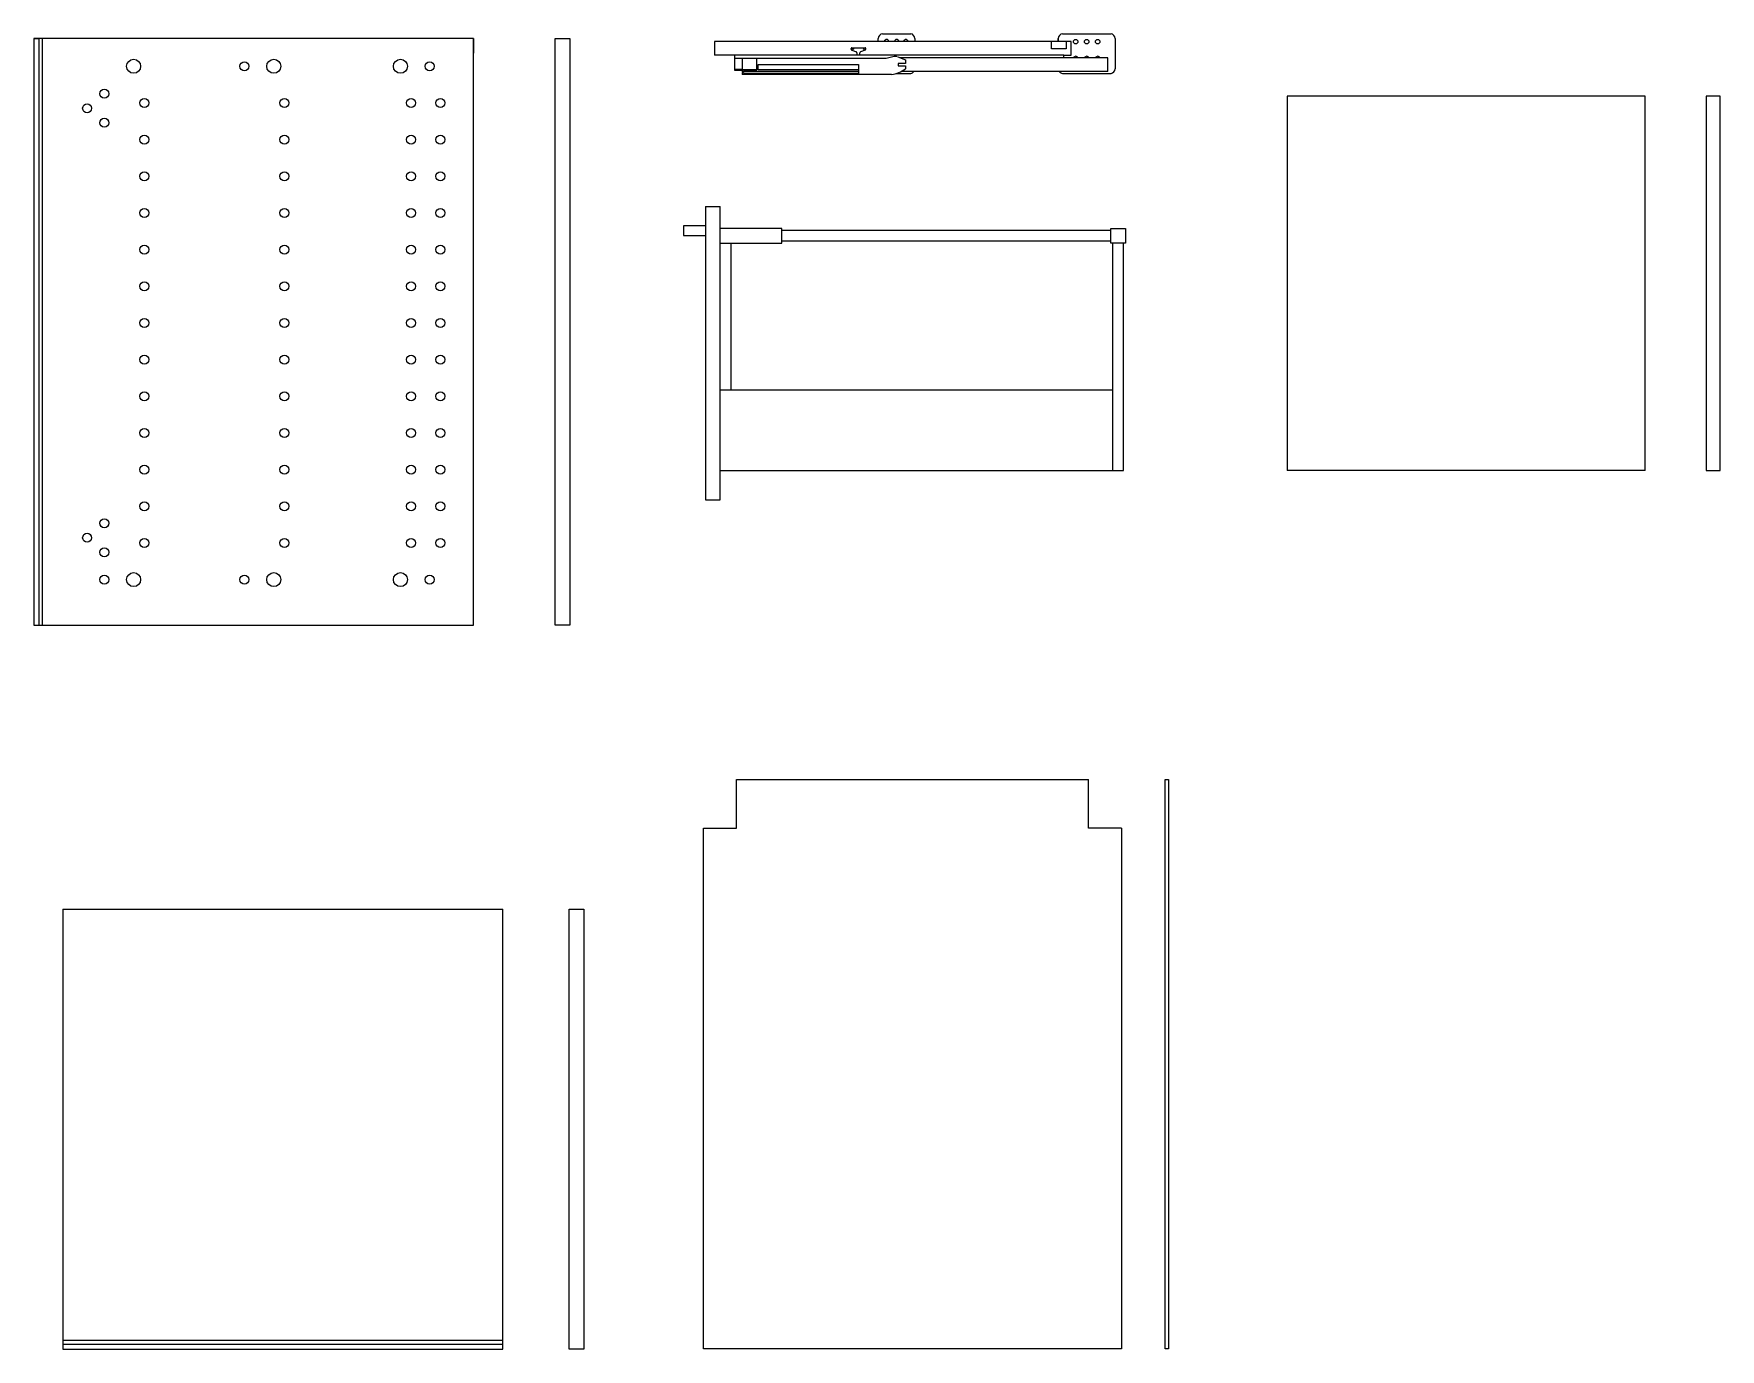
# Model space of a CAD drawing. Header units: millimetres. Extents: x -327 to 34504, y -289 to 580.
# Drawn here: x 1520.6 to 1750.6, y 322.9 to 502.3 of the extents above; entities that cross this region are included whole.
import ezdxf

# ---------------------------------------------------------------- set-up
doc = ezdxf.new("R2010")
doc.units = ezdxf.units.MM
for name, color, linetype in [('ARREDI SEZIONATI', 2, 'Continuous'), ('prospetti', 2, 'Continuous'), ('viti', 5, 'Continuous')]:
    doc.layers.add(name, color=color, linetype=linetype)

msp = doc.modelspace()

# ---------------------------------------------------------------- linework, layer by layer
at = {"layer": 'ARREDI SEZIONATI'}
for p, q in [((1691.52, 493.78), (1691.52, 442.72)), ((1740.35, 493.78), (1691.52, 493.78)), ((1740.35, 442.72), (1740.35, 493.78)), ((1740.35, 442.72), (1691.52, 442.72))]:
    msp.add_line(p, q, dxfattribs=at)
at = {"layer": 'prospetti'}
for p, q in [((1580.56, 501.64), (1520.56, 501.64)), ((1520.56, 501.64), (1520.56, 421.64)), ((1520.56, 501.64), (1521.26, 501.64)), ((1521.26, 501.64), (1521.26, 421.64)), ((1521.76, 421.64), (1521.76, 501.64)), ((1580.56, 421.64), (1580.56, 501.64)), ((1580.56, 501.64), (1580.56, 499.64)), ((1591.7, 501.64), (1592.2, 501.64)), ((1748.67, 493.78), (1748.67, 442.72)), ((1750.57, 493.78), (1748.67, 493.78)), ((1750.57, 442.72), (1750.57, 493.78)), ((1580.56, 484.64), (1580.56, 485.34)), ((1612.18, 478.72), (1614.18, 478.72)), ((1612.18, 478.72), (1612.18, 458.72)), ((1612.18, 478.72), (1614.18, 478.72)), ((1612.18, 478.72), (1614.18, 478.72)), ((1614.18, 458.72), (1614.18, 478.72)), ((1612.18, 476.09), (1609.16, 476.09)), ((1609.16, 476.09), (1609.16, 474.74)), ((1609.16, 474.74), (1612.18, 474.74)), ((1622.57, 475.72), (1614.18, 475.72)), ((1622.57, 473.72), (1622.57, 475.72)), ((1622.57, 475.47), (1667.48, 475.47)), ((1667.48, 473.97), (1622.57, 473.97)), ((1667.48, 475.72), (1669.48, 475.72)), ((1667.48, 473.72), (1667.48, 475.72)), ((1669.48, 475.72), (1669.48, 473.72)), ((1669.48, 475.72), (1669.48, 473.72)), ((1614.18, 473.72), (1622.57, 473.72)), ((1614.18, 459.02), (1614.18, 473.42)), ((1615.68, 453.72), (1615.68, 473.72)), ((1669.18, 473.72), (1667.48, 473.72)), ((1667.68, 473.72), (1667.68, 442.72)), ((1669.18, 442.72), (1669.18, 473.72)), ((1669.48, 473.72), (1669.18, 473.72)), ((1612.18, 458.72), (1612.18, 438.72)), ((1614.18, 438.72), (1614.18, 458.72)), ((1614.18, 453.72), (1667.68, 453.72)), ((1614.18, 439.02), (1614.18, 453.42)), ((1614.18, 442.72), (1669.18, 442.72)), ((1748.67, 442.72), (1750.57, 442.72)), ((1612.18, 438.72), (1614.18, 438.72)), ((1520.56, 421.64), (1580.56, 421.64)), ((1521.26, 421.64), (1521.76, 421.64)), ((1616.41, 393.94), (1616.41, 400.58)), ((1616.41, 400.58), (1664.41, 400.58)), ((1664.41, 393.94), (1664.41, 400.58)), ((1611.91, 322.94), (1611.91, 393.94)), ((1611.91, 393.94), (1616.41, 393.94)), ((1668.91, 393.94), (1664.41, 393.94)), ((1668.91, 393.94), (1668.91, 322.94)), ((1524.54, 382.88), (1524.54, 322.88)), ((1524.54, 382.88), (1584.54, 382.88)), ((1584.54, 322.88), (1584.54, 382.88)), ((1584.54, 324.08), (1524.54, 324.08)), ((1524.54, 323.58), (1584.54, 323.58)), ((1524.54, 322.88), (1584.54, 322.88)), ((1584.54, 323.58), (1584.54, 324.08)), ((1668.91, 322.94), (1611.91, 322.94))]:
    msp.add_line(p, q, dxfattribs=at)
for points in [[(1591.7, 501.64), (1593.7, 501.64), (1593.7, 421.64), (1591.7, 421.64)], [(1674.89, 400.58), (1675.34, 400.58), (1675.34, 322.94), (1674.89, 322.94)], [(1593.57, 382.88), (1595.57, 382.88), (1595.57, 322.88), (1593.57, 322.88)]]:
    msp.add_lwpolyline(points, close=True, dxfattribs=at)
for centre, radius in [((1534.19, 497.83), 0.955), ((1549.3, 497.83), 0.614), ((1553.3, 497.83), 0.955), ((1570.57, 497.83), 0.955), ((1574.57, 497.83), 0.614), ((1530.19, 494.09), 0.614), ((1527.85, 492.11), 0.614), ((1535.65, 492.83), 0.614), ((1554.76, 492.83), 0.614), ((1572.03, 492.83), 0.614), ((1576.03, 492.83), 0.614), ((1530.19, 490.13), 0.614), ((1535.65, 487.83), 0.614), ((1554.76, 487.83), 0.614), ((1572.03, 487.83), 0.614), ((1576.03, 487.83), 0.614), ((1535.65, 482.83), 0.614), ((1554.76, 482.83), 0.614), ((1572.03, 482.83), 0.614), ((1576.03, 482.83), 0.614), ((1535.65, 477.83), 0.614), ((1554.76, 477.83), 0.614), ((1572.03, 477.83), 0.614), ((1576.03, 477.83), 0.614), ((1535.65, 472.83), 0.614), ((1554.76, 472.83), 0.614), ((1572.03, 472.83), 0.614), ((1576.03, 472.83), 0.614), ((1535.65, 467.83), 0.614), ((1554.76, 467.83), 0.614), ((1572.03, 467.83), 0.614), ((1576.03, 467.83), 0.614), ((1535.65, 462.83), 0.614), ((1554.76, 462.83), 0.614), ((1572.03, 462.83), 0.614), ((1576.03, 462.83), 0.614), ((1535.65, 457.83), 0.614), ((1554.76, 457.83), 0.614), ((1572.03, 457.83), 0.614), ((1576.03, 457.83), 0.614), ((1535.65, 452.83), 0.614), ((1535.65, 452.83), 0.614), ((1554.76, 452.83), 0.614), ((1554.76, 452.83), 0.614), ((1572.03, 452.83), 0.614), ((1572.03, 452.83), 0.614), ((1576.03, 452.83), 0.614), ((1576.03, 452.83), 0.614), ((1535.65, 447.83), 0.614), ((1554.76, 447.83), 0.614), ((1572.03, 447.83), 0.614), ((1576.03, 447.83), 0.614), ((1535.65, 442.83), 0.614), ((1554.76, 442.83), 0.614), ((1572.03, 442.83), 0.614), ((1576.03, 442.83), 0.614), ((1535.65, 437.83), 0.614), ((1554.76, 437.83), 0.614), ((1572.03, 437.83), 0.614), ((1576.03, 437.83), 0.614), ((1530.19, 435.52), 0.614), ((1527.85, 433.54), 0.614), ((1535.65, 432.83), 0.614), ((1554.76, 432.83), 0.614), ((1572.03, 432.83), 0.614), ((1576.03, 432.83), 0.614), ((1530.19, 431.56), 0.614), ((1530.19, 427.83), 0.614), ((1534.19, 427.83), 0.955), ((1549.3, 427.83), 0.614), ((1553.3, 427.83), 0.955), ((1570.57, 427.83), 0.955), ((1574.57, 427.83), 0.614)]:
    msp.add_circle(centre, radius, dxfattribs=at)
at = {"layer": 'viti'}
for p, q in [((1635.74, 501.22), (1635.74, 501.63)), ((1636.31, 502.27), (1640.17, 502.27)), ((1640.74, 501.63), (1640.74, 501.22)), ((1660.28, 501.22), (1660.28, 501.63)), ((1660.28, 501.63), (1660.28, 501.22)), ((1660.85, 502.27), (1667.49, 502.27)), ((1660.85, 502.27), (1667.49, 502.27)), ((1660.85, 502.27), (1667.49, 502.27)), ((1668.06, 501.63), (1668.06, 497.5)), ((1662.06, 501.22), (1613.43, 501.22)), ((1613.43, 501.22), (1613.43, 499.36)), ((1661.06, 499.36), (1613.43, 499.36)), ((1616.19, 497.26), (1616.19, 499.36)), ((1632.04, 500.17), (1632.04, 500.26)), ((1632.13, 500.04), (1632.76, 499.79)), ((1632.14, 500.36), (1633.94, 500.36)), ((1632.84, 499.69), (1632.84, 499.36)), ((1633.24, 499.36), (1633.24, 499.69)), ((1633.94, 500.04), (1633.31, 499.79)), ((1634.04, 500.17), (1634.04, 500.26)), ((1637.73, 499.14), (1636.82, 498.91)), ((1638.39, 499.14), (1639.44, 498.7)), ((1659.36, 500.22), (1659.36, 501.22)), ((1661.36, 500.22), (1659.36, 500.22)), ((1661.06, 498.96), (1661.06, 499.36)), ((1661.06, 499.36), (1662.06, 499.36)), ((1661.36, 501.22), (1661.36, 500.22)), ((1662.06, 499.36), (1662.06, 501.22)), ((1636.82, 498.91), (1616.19, 498.91)), ((1616.19, 497.46), (1617.19, 497.46)), ((1617.19, 497.26), (1616.19, 497.26)), ((1617.19, 498.91), (1617.19, 497.06)), ((1617.19, 497.34), (1619.19, 497.34)), ((1619.19, 497.34), (1617.19, 497.34)), ((1617.19, 497.06), (1617.36, 497.06)), ((1617.19, 496.99), (1617.19, 496.71)), ((1617.19, 496.99), (1617.36, 496.99)), ((1617.36, 497.17), (1633.04, 497.17)), ((1617.36, 497.06), (1617.36, 497.17)), ((1617.36, 496.99), (1617.36, 496.88)), ((1617.36, 496.88), (1633.04, 496.88)), ((1619.19, 497.34), (1619.19, 498.91)), ((1619.36, 497.34), (1619.36, 498.06)), ((1619.36, 498.06), (1633.04, 498.06)), ((1633.04, 497.34), (1619.36, 497.34)), ((1633.04, 498.06), (1633.04, 497.34)), ((1633.04, 497.34), (1633.04, 496.71)), ((1638.25, 496.85), (1640.17, 496.85)), ((1639.44, 498.22), (1638.44, 498.22)), ((1638.44, 498.22), (1638.44, 497.9)), ((1638.44, 497.9), (1639.44, 497.9)), ((1667.06, 498.99), (1638.75, 498.99)), ((1667.06, 497.13), (1638.9, 497.13)), ((1639.44, 498.7), (1639.44, 498.22)), ((1639.44, 497.9), (1639.44, 497.5)), ((1660.85, 496.85), (1667.49, 496.85)), ((1667.06, 497.13), (1667.06, 498.99)), ((1637.55, 496.71), (1617.19, 496.71))]:
    msp.add_line(p, q, dxfattribs=at)
for centre, radius in [((1662.67, 501.19), 0.308), ((1664.17, 501.19), 0.308), ((1665.67, 501.19), 0.308), ((1632.3, 500.21), 0.0864), ((1633.77, 500.21), 0.0864)]:
    msp.add_circle(centre, radius, dxfattribs=at)
for centre, radius, start, end in [((1636.43, 501.59), 0.69, 99.8541, 177.0588), ((1636.87, 501.18), 0.308, 7.6624, 172.3376), ((1638.26, 501.18), 0.308, 7.6624, 172.3376), ((1639.5, 501.18), 0.308, 7.6624, 172.3376), ((1640.05, 501.59), 0.69, 2.9412, 80.1459), ((1660.97, 501.59), 0.69, 99.8541, 177.0588), ((1660.97, 501.59), 0.69, 99.8541, 177.0588), ((1667.37, 501.59), 0.69, 2.9412, 80.1459), ((1667.37, 501.59), 0.69, 2.9412, 80.1459), ((1632.17, 500.24), 0.133, 103.0025, 171.0095), ((1632.18, 500.17), 0.145, 179.5495, 248.9349), ((1632.72, 499.68), 0.12, 354.9325, 77.4453), ((1633.36, 499.68), 0.12, 102.5547, 185.0675), ((1633.91, 500.24), 0.133, 8.9905, 76.9975), ((1633.89, 500.17), 0.145, 291.0651, 0.4505), ((1638.06, 497.41), 1.75, 79.2366, 100.8209), ((1662.67, 498.89), 0.308, 17.0805, 162.9195), ((1664.17, 498.89), 0.308, 17.0805, 162.9195), ((1665.67, 498.89), 0.308, 17.0805, 162.9195), ((1637.24, 500.11), 3.41, 275.2851, 310.1678), ((1640.12, 497.35), 0.505, 276.2678, 333.8606), ((1660.97, 497.53), 0.69, 221.5436, 260.1459), ((1667.37, 497.53), 0.69, 279.8541, 357.0588)]:
    msp.add_arc(centre, radius, start, end, dxfattribs=at)

doc.saveas('drawing.dxf')
